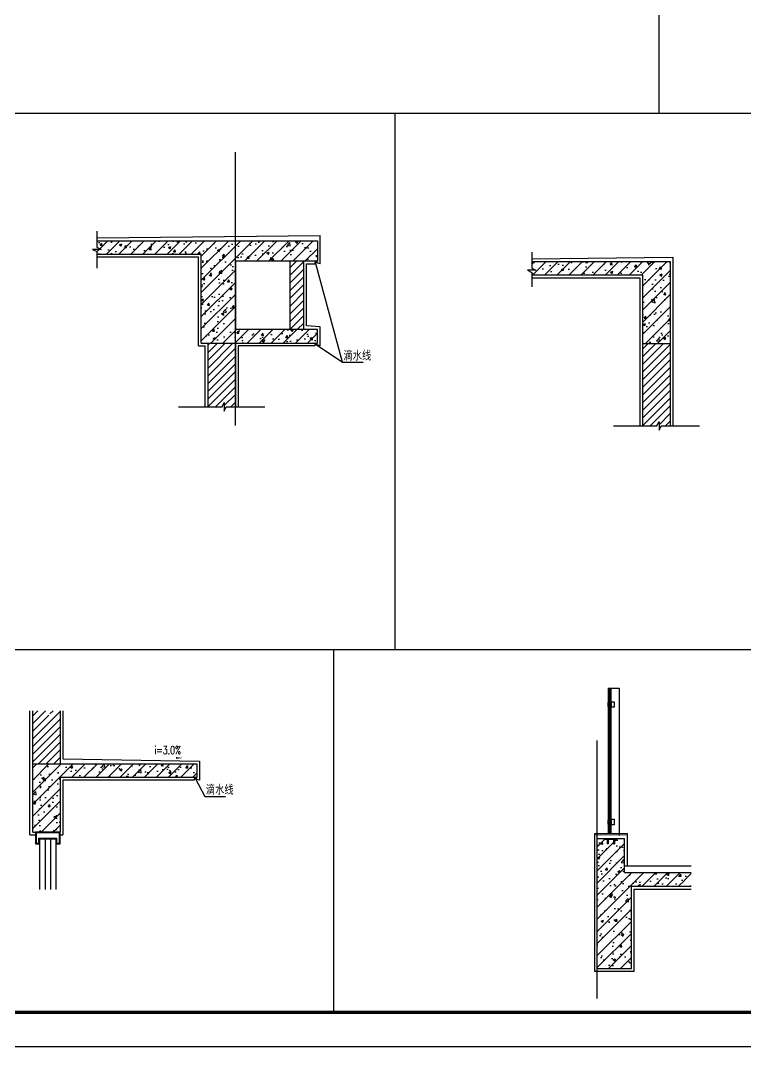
# Model space of a CAD drawing. Extents: x -1041549 to 749950, y -354245 to 17554.
# Drawn here: x 337387 to 342689, y -211190 to -203687 of the extents above; entities that cross this region are included whole.
import ezdxf

# ---------------------------------------------------------------- set-up
doc = ezdxf.new("R2010")
doc.units = 0
doc.header["$LTSCALE"] = 1000
doc.header["$MEASUREMENT"] = 0
doc.linetypes.add('CONTINOUS', pattern=[0])
doc.linetypes.add('DOTE', pattern=[2.42, 2, -0.2, 0.02, -0.2])
for name, color, linetype in [('8', 8, 'Continuous'), ('AXIS', 3, 'Continuous'), ('DOTE', 1, 'Continuous'), ('E_BalLib', 8, 'Continuous'), ('E_WINDOW', 4, 'Continuous'), ('PUB_DIM', 3, 'Continuous'), ('PUB_HATCH', 8, 'Continuous'), ('PUB_TEXT', 7, 'Continuous'), ('PUB_TITLE', 4, 'Continuous'), ('S_FLOOR', 2, 'Continuous'), ('STAIR', 2, 'Continuous'), ('WALL', 4, 'Continuous'), ('家俱', 8, 'Continuous')]:
    doc.layers.add(name, color=color, linetype=linetype)
doc.styles.add('_TCH_DIM', font='SIMPLEX', dxfattribs={"bigfont": 'GBCBIG'})
pattern_1 = [(45, (0, 0), (-44.194174, 44.194174), []), (50, (0, 0), (179.315046, -15.688034), [18.75, -206.25]), (355, (0, 0), (-34.68783, 188.04803), [15, -165]), (100.4514, (14.94, -1.3), (144.627345, 172.359886), [15.93505, -175.28553]), (46.1842, (0, 50), (266.81026, -41.37975), [28.125, -309.375]), (96.6356, (22.23, 46.55), (233.66568, 243.52947), [23.90257, -262.92825]), (351.1842, (0, 50), (233.66549, 243.52965), [22.5, -247.5]), (21, (25, 37.5), (149.226763, -100.65472), [18.75, -206.25]), (326, (25, 37.5), (60.82883, 181.28751), [15, -165]), (71.4514, (37.44, 29.11), (210.05566, 80.632624), [15.93505, -175.28553]), (37.5, (0, 0), (3.039964, 83.223463), [0, -163, 0, -167.5, 0, -165.625]), (7.5, (0, 0), (65.767384, 98.602928), [0, -95.5, 0, -159.25, 0, -63.125]), (327.5, (-55.75, 0), (133.455609, -5.638718), [0, -62.5, 0, -195, 0, -258.75]), (317.5, (-80.75, 0), (145.796542, 25.026246), [0, -81.25, 0, -129.5, 0, -183.75])]

msp = doc.modelspace()

# ---------------------------------------------------------------- hatches: boundary and pattern name
h = msp.add_hatch()
h.set_pattern_fill('钢筋混凝土', color=8, scale=25)
h.set_pattern_definition(pattern_1)
h.paths.add_polyline_path([(338958.5, -205447.4), (339558.5, -205447.4), (339558.5, -205297.4), (338958.5, -205297.4), (338708.5, -205297.4), (337945.1, -205297.4), (337945.1, -205345), (337976.3, -205360.6), (337913.9, -205360.6), (337945.1, -205376.2), (337945.1, -205397.4), (338708.5, -205397.4), (338708.5, -206047.4), (339558.5, -206047.4), (339558.5, -205947.4), (338958.5, -205947.4)])
h = msp.add_hatch()
h.set_pattern_fill('ANSI31', color=8, scale=25)
h.set_pattern_definition([(45, (669647.997, -190580.195), (-28.0633004, 28.0633004), [])])
h.paths.add_polyline_path([(339358.5, -205947.4), (339458.5, -205947.4), (339458.5, -205447.4), (339358.5, -205447.4)])
h = msp.add_hatch()
h.set_pattern_fill('钢筋混凝土', color=8, scale=25)
h.set_pattern_definition(pattern_1)
h.paths.add_polyline_path([(342139, -205450.2), (341939, -205450.2), (341125.6, -205450.2), (341125.6, -205497.7), (341156.8, -205513.3), (341094.4, -205513.3), (341125.6, -205528.9), (341125.6, -205550.2), (341939, -205550.2), (341939, -206050.2), (342139, -206050.2)])
h = msp.add_hatch()
h.set_pattern_fill('ANSI31', color=8, scale=25)
h.set_pattern_definition([(45, (46243.977, -77568.8), (-28.0633004, 28.0633004), [])])
h.paths.add_polyline_path([(338876.3, -206480.6), (338876.3, -206543), (338891.9, -206511.8), (338958.5, -206511.8), (338958.5, -206047.4), (338758.5, -206047.4), (338758.5, -206511.8), (338860.7, -206511.8)])
h = msp.add_hatch()
h.set_pattern_fill('ANSI31', color=8, scale=25)
h.set_pattern_definition([(45, (49424.483, -77709.083), (-28.0633004, 28.0633004), [])])
h.paths.add_polyline_path([(342056.8, -206620.9), (342056.8, -206683.3), (342072.4, -206652.1), (342139, -206652.1), (342139, -206050.2), (341939, -206050.2), (341939, -206652.1), (342041.2, -206652.1)])
h = msp.add_hatch()
h.set_pattern_fill('ANSI31', color=8, scale=25)
h.set_pattern_definition([(45, (661819.79, -171010.62), (-28.0633004, 28.0633004), [])])
h.paths.add_polyline_path([(337476, -209122.3), (337676, -209122.3), (337676, -208735.6), (337610.3, -208735.6), (337595, -208777.6), (337587.6, -208735.6), (337476, -208735.6)])
h = msp.add_hatch()
h.set_pattern_fill('钢筋混凝土', color=8, scale=25)
h.set_pattern_definition([(45, (661819.79, -171010.62), (-44.194174, 44.194174), []), (50, (661819.79, -171010.62), (179.315046, -15.688034), [18.75, -206.25]), (355, (661819.79, -171010.62), (-34.68783, 188.04803), [15, -165]), (100.4514, (661834.73, -171011.93), (144.62735, 172.35989), [15.93505, -175.28553]), (46.1842, (661819.8, -170960.62), (266.81026, -41.37975), [28.125, -309.375]), (96.6356, (661842.02, -170964.07), (233.66568, 243.52947), [23.90257, -262.92825]), (351.1842, (661819.8, -170960.62), (233.66549, 243.52965), [22.5, -247.5]), (21, (661844.79, -170973.12), (149.22676, -100.65472), [18.75, -206.25]), (326, (661844.79, -170973.12), (60.82883, 181.28751), [15, -165]), (71.4514, (661857.23, -170981.5), (210.05566, 80.63262), [15.93505, -175.28553]), (37.5, (661819.79, -171010.62), (3.039964, 83.223463), [0, -163, 0, -167.5, 0, -165.625]), (7.5, (661819.79, -171010.62), (65.767384, 98.602928), [0, -95.5, 0, -159.25, 0, -63.125]), (327.5, (661764.04, -171010.62), (133.455609, -5.638718), [0, -62.5, 0, -195, 0, -258.75]), (317.5, (661739.04, -171010.62), (145.796542, 25.026246), [0, -81.25, 0, -129.5, 0, -183.75])])
h.paths.add_polyline_path([(337476, -209122.3), (337476, -209622.3), (337676, -209622.3), (337676, -209222.3), (338676, -209222.3), (338676, -209122.3)])
h = msp.add_hatch()
h.set_pattern_fill('钢筋混凝土', color=8, scale=25)
h.set_pattern_definition([(45, (677244.13, -192817.904), (-44.194174, 44.194174), []), (50, (677244.13, -192817.9), (179.315046, -15.688034), [18.75, -206.25]), (355, (677244.13, -192817.9), (-34.68783, 188.04803), [15, -165]), (100.4514, (677259.07, -192819.21), (144.627345, 172.359886), [15.93505, -175.28553]), (46.1842, (677244.13, -192767.9), (266.81026, -41.37975), [28.125, -309.375]), (96.6356, (677266.36, -192771.35), (233.66568, 243.52947), [23.90257, -262.92825]), (351.1842, (677244.13, -192767.9), (233.66549, 243.52965), [22.5, -247.5]), (21, (677269.13, -192780.4), (149.22676, -100.65472), [18.75, -206.25]), (326, (677269.13, -192780.4), (60.82883, 181.28751), [15, -165]), (71.4514, (677281.57, -192788.8), (210.05566, 80.63262), [15.93505, -175.28553]), (37.5, (677244.13, -192817.904), (3.039964, 83.223463), [0, -163, 0, -167.5, 0, -165.625]), (7.5, (677244.13, -192817.9), (65.767384, 98.602928), [0, -95.5, 0, -159.25, 0, -63.125]), (327.5, (677188.38, -192817.904), (133.455609, -5.638718), [0, -62.5, 0, -195, 0, -258.75]), (317.5, (677163.38, -192817.9), (145.796542, 25.026246), [0, -81.25, 0, -129.5, 0, -183.75])])
h.paths.add_polyline_path([(341854.4, -210018.5), (342292.4, -210018.5), (342292.4, -209993), (342239.9, -209974.4), (342344.9, -209955.9), (342292.4, -209936.8), (342292.4, -209918.5), (341804.4, -209918.5), (341804.4, -209668.5), (341749.4, -209668.5), (341749.4, -209674.5), (341730.4, -209674.5), (341730.4, -209708.5), (341724.4, -209708.5), (341724.4, -209674.5), (341684.4, -209674.5), (341684.4, -209708.5), (341678.4, -209708.5), (341678.4, -209674.5), (341659.4, -209674.5), (341659.4, -209668.5), (341604.4, -209668.5), (341604.4, -210618.5), (341854.4, -210618.5)])

# ---------------------------------------------------------------- linework, layer by layer
at = {"color": 8}
for p, q in [((342055.6, -200378), (342055.6, -204365.5)), ((327596.1, -204365.5), (345421.1, -204365.5)), ((340124.9, -204365.5), (340124.9, -208287)), ((327596.1, -208287), (342867.8, -208287)), ((339675.9, -208287), (339675.9, -210939.8))]:
    msp.add_line(p, q, dxfattribs=at)
at = {"color": 4}
for p, q in [((341684.4, -208568.5, -13779.6), (341684.4, -209632.8, -13779.6)), ((341694.4, -208568.5, -13779.6), (341694.4, -209632.7, -13779.6)), ((341704.4, -208568.5, -13779.6), (341704.4, -209632.6, -13779.6))]:
    msp.add_line(p, q, dxfattribs=at)
at = {"color": 3, "linetype": 'CONTINOUS'}
for p, q in [((337526, -209672.3), (337526, -210041.6)), ((337566, -209672.3), (337566, -210041.6)), ((337606.1, -209672.3), (337606.1, -210041.6)), ((337646.1, -209672.3), (337646.1, -210041.6))]:
    msp.add_line(p, q, dxfattribs=at)
msp.add_lwpolyline([(337646.1, -209672.3), (337646.1, -209707.3), (337676, -209707.3), (337676, -209622.3), (337676, -209622.3), (337496, -209622.3), (337496, -209707.3), (337526, -209707.3), (337526, -209672.3)], close=True)
at = {"layer": '8', "color": 8}
for p, q in [((337945.1, -205277.4), (339578.5, -205258.7)), ((338688.5, -205277.4), (338688.5, -205277.4)), ((338688.5, -206067.4), (338688.5, -205417.4)), ((341919, -206070.2), (341919, -205570.2)), ((338688.5, -206067.4), (338738.5, -206067.4)), ((338738.5, -206511.8), (338738.5, -206067.4)), ((341919, -206652.1), (341919, -206070.2)), ((337456, -209642.3), (337456, -208735.6)), ((337696, -208735.6), (337696, -209085.8)), ((337696, -209085.8), (338696, -209102.3)), ((338696, -209102.3), (338696, -209242.3)), ((337456, -209642.3), (337496, -209642.3)), ((337676, -209642.3), (337696, -209642.3))]:
    msp.add_line(p, q, dxfattribs=at)
at = {"layer": '8'}
for p, q in [((338688.5, -205417.4), (337945.1, -205417.4)), ((341919, -205570.2), (341125.6, -205570.2))]:
    msp.add_line(p, q, dxfattribs=at)
at = {"layer": '8', "color": 8}
for points in [[(341125.6, -205430.2), (342159, -205418.3), (342159, -205418.3), (342159, -205418.3), (342159, -206652.1)], [(338656, -209242.3), (337696, -209242.3), (337696, -209642.3)]]:
    msp.add_lwpolyline(points, dxfattribs=at)
at = {"layer": 'AXIS', "color": 8}
for p, q in [((341824.4, -209631.2, -13779.6), (341824.4, -209868.5)), ((341804.4, -209868.5), (342292.4, -209868.5))]:
    msp.add_line(p, q, dxfattribs=at)
at = {"layer": 'DOTE', "linetype": 'DOTE'}
for p, q in [((338958.5, -206649.4), (338958.5, -204613.8)), ((341604.4, -210838.5), (341604.4, -208953))]:
    msp.add_line(p, q, dxfattribs=at)
at = {"layer": 'E_BalLib'}
for p, q in [((341684.4, -208568.5), (341764.4, -208568.9)), ((341764.4, -208568.5, 3.7), (341764.5, -209646.4, -13822.8)), ((341663.1, -209668.5, -13779.6), (341663.1, -209668.5, -13779.6)), ((341743.1, -209668.5, -13779.6), (341743.1, -209668.5, -13779.6))]:
    msp.add_line(p, q, dxfattribs=at)
at = {"layer": 'E_WINDOW'}
for p, q in [((341684.4, -208568.5), (341704.4, -208568.5)), ((341684.4, -208673.5, -13779.6), (341682.3, -208676.4, -13779.6)), ((341682.3, -208676.4, -13779.6), (341682.3, -208700.7, -13779.6)), ((341684.4, -208703.5, -13779.6), (341682.3, -208700.7, -13779.6)), ((341709.4, -208673.5, -13779.6), (341704.4, -208673.5, -13779.6)), ((341709.4, -208703.5, -13779.6), (341704.4, -208703.5, -13779.6)), ((341684.4, -209533.5, -13779.6), (341682.3, -209536.4, -13779.6)), ((341682.3, -209536.4, -13779.6), (341682.3, -209560.7, -13779.6)), ((341709.4, -209533.5, -13779.6), (341704.4, -209533.5, -13779.6)), ((341684.4, -209563.5, -13779.6), (341682.3, -209560.7, -13779.6)), ((341709.4, -209563.5, -13779.6), (341704.4, -209563.5, -13779.6))]:
    msp.add_line(p, q, dxfattribs=at)
at = {"layer": 'PUB_DIM'}
msp.add_line((339742, -206186.2), (339545.3, -205456.7), dxfattribs=at)
for points in [[(339548.5, -206057.4), (339742, -206186.2), (339892.4, -206186.2)], [(338666, -209232.3), (338735.7, -209361.1), (338886.1, -209361.1)]]:
    msp.add_lwpolyline(points, dxfattribs=at)
at = {"layer": 'PUB_DIM', "elevation": 0.2}
msp.add_lwpolyline([(338336.7, -209071.7, 0, 0, 0), (338573.6, -209079.9, 0, 13.3, 0), (338523.6, -209079.9, 0, 0, 0)], format="xyseb", dxfattribs=at)
at = {"layer": 'PUB_HATCH'}
for p, q in [((339558.5, -205457.4), (339538.5, -205457.4)), ((339538.5, -205457.4), (339538.5, -205467.4)), ((339558.5, -205462.4), (339558.5, -205457.4)), ((339578.5, -205467.4), (339558.5, -205462.4)), ((338958.5, -206067.4, -9400.1), (338958.3, -206067.4, -9403.7)), ((339538.5, -206067.4), (338978.5, -206067.4, -9075.9)), ((338978.5, -206067.4), (338978.5, -206511.8)), ((339558.5, -206057.4), (339538.5, -206057.4)), ((339538.5, -206057.4), (339538.5, -206067.4)), ((339558.5, -206062.4), (339558.5, -206057.4)), ((339578.5, -206067.4), (339558.5, -206062.4)), ((338676, -209232.3), (338656, -209232.3)), ((338656, -209232.3), (338656, -209242.3)), ((338676, -209237.3), (338676, -209232.3)), ((338696, -209242.3), (338676, -209237.3)), ((341824.4, -209631.2, -13779.6), (341584.4, -209634, -13779.6)), ((341584.4, -209634, -13779.6), (341584.4, -210638.5)), ((341824.4, -209640.9), (341584.4, -209643.9, -13779.6)), ((341584.4, -210638.5), (341874.4, -210638.5, -13779.6))]:
    msp.add_line(p, q, dxfattribs=at)
at = {"layer": 'PUB_HATCH', "elevation": -13779.6}
msp.add_lwpolyline([(341874.4, -210638.5), (341874.4, -210038.5), (342292.4, -210038.5)], dxfattribs=at)
at = {"layer": 'PUB_TITLE'}
msp.add_lwpolyline([(326971.1, -211189.8), (347996.1, -211189.8), (347996.1, -196339.8), (326971.1, -196339.8)], close=True, dxfattribs=at)
msp.add_lwpolyline([(326971.1, -211189.8), (347996.1, -211189.8), (347996.1, -196339.8), (326971.1, -196339.8)], close=True, dxfattribs=at)
at = {"layer": 'PUB_TITLE', "const_width": 25}
msp.add_lwpolyline([(327596.1, -210939.8), (347746.1, -210939.8), (347746.1, -196589.8), (327596.1, -196589.8)], close=True, dxfattribs=at)
msp.add_lwpolyline([(327596.1, -210939.8), (347746.1, -210939.8), (347746.1, -196589.8), (327596.1, -196589.8)], close=True, dxfattribs=at)
at = {"layer": 'S_FLOOR'}
for points, elevation in [([(341729.4, -208708.5), (341709.4, -208708.5), (341709.4, -208668.5), (341729.4, -208668.5)], -27559.3), ([(341729.4, -209568.5), (341709.4, -209568.5), (341709.4, -209528.5), (341729.4, -209528.5)], -13779.6)]:
    msp.add_lwpolyline(points, close=True, dxfattribs=dict(at, elevation=elevation))
at = {"layer": 'STAIR'}
for p, q in [((337945.1, -205227.5), (337945.1, -205345)), ((337976.3, -205360.6), (337913.9, -205360.6)), ((337913.9, -205360.6), (337945.1, -205376.2)), ((337976.3, -205360.6), (337913.9, -205360.6)), ((337913.9, -205360.6), (337945.1, -205376.2)), ((337945.1, -205345), (337976.3, -205360.6)), ((337945.1, -205345), (337976.3, -205360.6)), ((337945.1, -205376.2), (337945.1, -205499.4)), ((341125.6, -205380.3), (341125.6, -205497.7)), ((341156.8, -205513.3), (341094.4, -205513.3)), ((341094.4, -205513.3), (341125.6, -205528.9)), ((341156.8, -205513.3), (341094.4, -205513.3)), ((341094.4, -205513.3), (341125.6, -205528.9)), ((341125.6, -205497.7), (341156.8, -205513.3)), ((341125.6, -205497.7), (341156.8, -205513.3)), ((341125.6, -205528.9), (341125.6, -205634)), ((338543.3, -206511.8), (338860.7, -206511.8)), ((338860.7, -206511.8), (338876.3, -206480.6)), ((338860.7, -206511.8), (338876.3, -206480.6)), ((338876.3, -206480.6), (338876.3, -206543)), ((338876.3, -206480.6), (338876.3, -206543)), ((338876.3, -206543), (338891.9, -206511.8)), ((338876.3, -206543), (338891.9, -206511.8)), ((338891.9, -206511.8), (339172.9, -206511.8)), ((341723.8, -206652.1), (342041.2, -206652.1)), ((342041.2, -206652.1), (342056.8, -206620.9)), ((342041.2, -206652.1), (342056.8, -206620.9)), ((342056.8, -206620.9), (342056.8, -206683.3)), ((342056.8, -206620.9), (342056.8, -206683.3)), ((342056.8, -206683.3), (342072.4, -206652.1)), ((342056.8, -206683.3), (342072.4, -206652.1)), ((342072.4, -206652.1), (342353.4, -206652.1)), ((341659.4, -209668.5, -13779.6), (341659.4, -209674.5, -13779.6)), ((341659.4, -209674.5, -13779.6), (341749.4, -209674.5, -13779.6)), ((341678.4, -209674.5, -13779.6), (341678.4, -209708.5, -13779.6)), ((341684.4, -209674.5, -13779.6), (341684.4, -209708.5, -13779.6)), ((341724.4, -209674.5, -13779.6), (341724.4, -209708.5, -13779.6)), ((341730.4, -209674.5, -13779.6), (341730.4, -209708.5, -13779.6)), ((341749.4, -209668.5, -13779.6), (341749.4, -209674.5, -13779.6)), ((341684.4, -209708.5, -13779.6), (341678.4, -209708.5, -13779.6)), ((341724.4, -209708.5, -13779.6), (341730.4, -209708.5, -13779.6))]:
    msp.add_line(p, q, dxfattribs=at)
at = {"layer": 'WALL', "color": 8}
for p, q in [((339578.5, -205467.4), (339578.5, -205258.7)), ((339478.5, -205920.6), (339478.5, -205467.4)), ((339478.5, -205467.4), (339538.5, -205467.4)), ((339578.5, -205927.4), (339478.5, -205920.6)), ((339578.5, -206067.4), (339578.5, -205927.4))]:
    msp.add_line(p, q, dxfattribs=at)
at = {"layer": 'WALL'}
for p, q in [((337945.1, -205297.4), (338708.5, -205297.4)), ((337945.1, -205297.4), (338708.5, -205297.4)), ((338708.5, -205297.4), (338708.5, -205297.4)), ((338708.5, -205297.4), (338708.5, -205297.4)), ((338708.5, -205297.4), (338958.5, -205297.4)), ((338958.5, -205297.4), (339558.5, -205297.4)), ((339558.5, -205297.4), (339558.5, -205447.4)), ((338708.5, -205397.4), (337945.1, -205397.4)), ((338708.5, -206047.4), (338708.5, -205397.4)), ((339558.5, -205447.4), (338958.5, -205447.4)), ((338958.5, -205447.4), (338958.5, -205947.4)), ((339358.5, -205947.4), (339358.5, -205447.4)), ((339458.5, -205947.4), (339458.5, -205447.4)), ((341125.6, -205450.2), (341939, -205450.2)), ((341939, -205450.2), (341939, -205450.2)), ((341939, -205450.2), (341939, -205450.2)), ((341939, -205450.2), (342139, -205450.2)), ((342139, -205450.2), (342139, -206652.1)), ((341939, -205550.2), (341125.6, -205550.2)), ((341939, -206050.2), (341939, -205550.2)), ((339558.5, -205947.4), (338958.5, -205947.4)), ((339558.5, -206047.4), (339558.5, -205947.4)), ((338708.5, -206047.4), (339558.5, -206047.4)), ((338758.5, -206511.8), (338758.5, -206047.4)), ((338958.5, -206047.4), (338958.5, -206511.8)), ((341939, -206652.1), (341939, -206050.2)), ((341939, -206050.2), (342139, -206050.2)), ((337476, -209122.3), (337476, -208735.6)), ((337676, -208735.6), (337676, -209122.3)), ((337476, -209622.3), (337476, -209122.3)), ((337476, -209122.3), (338676, -209122.3)), ((338676, -209122.3), (338676, -209222.3)), ((337676, -209222.3), (337676, -209622.3)), ((338676, -209222.3), (337676, -209222.3)), ((337476, -209622.3), (337676, -209622.3)), ((341604.4, -209918.5), (341604.4, -209668.5)), ((341604.4, -209668.5), (341804.4, -209668.5)), ((341804.4, -209918.5), (341804.4, -209668.5)), ((341604.4, -210618.5), (341604.4, -209918.5)), ((341804.4, -209918.5), (342292.4, -209918.5)), ((341854.4, -210618.5), (341854.4, -210018.5)), ((341854.4, -210018.5), (342292.4, -210018.5)), ((341604.4, -210618.5), (341854.4, -210618.5))]:
    msp.add_line(p, q, dxfattribs=at)
at = {"layer": '家俱', "color": 2}
msp.add_lwpolyline([(337651.1, -209667.3), (337651.1, -209702.3), (337671, -209702.3), (337671, -209627.3), (337611, -209627.3), (337611, -209627.3), (337501, -209627.3), (337501, -209627.3), (337501, -209702.3), (337521, -209702.3), (337521, -209667.3), (337651.1, -209667.3)], dxfattribs=at)

# ---------------------------------------------------------------- texts
at = {"layer": 'PUB_TEXT', "style": '_TCH_DIM'}
for p in [(339749, -206173.8), (338742.7, -209348.7)]:
    msp.add_text('滴水线', height=67.52, dxfattribs=at).set_placement(p)
at = {"layer": 'PUB_TEXT', "style": '_TCH_DIM', "width": 0.705882}
msp.add_text('i=3.0%%%', height=59.5, dxfattribs=at).set_placement((338365.7, -209052.4, 0.2))

doc.saveas('drawing.dxf')
